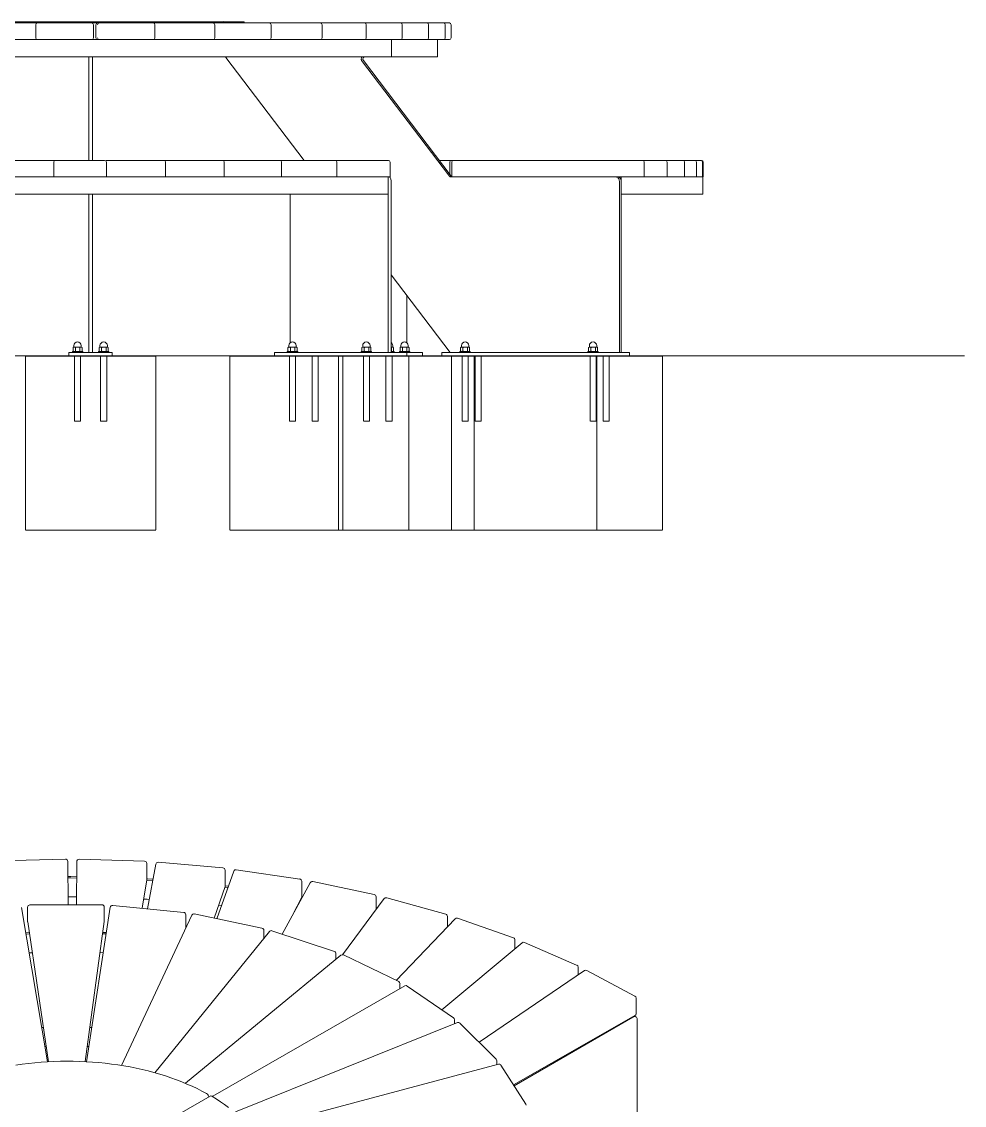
# Model space of a CAD drawing. Header units: millimetres. Extents: x -505 to 8929, y 370 to 7171.
# Drawn here: x 6760 to 8929, y 4679 to 7171 of the extents above; entities that cross this region are included whole.
import ezdxf

# ---------------------------------------------------------------- set-up
doc = ezdxf.new("R2010")
doc.units = ezdxf.units.MM
doc.linetypes.add('HIDDEN', pattern=[1.905, 1.27, -0.635])
doc.layers.add('ZANO_R', color=7, linetype='Continuous', lineweight=0)
doc.layers.add('ZANO_R_przerywana', color=7, linetype='HIDDEN', lineweight=0)

msp = doc.modelspace()

# ---------------------------------------------------------------- linework, layer by layer
at = {"layer": 'ZANO_R', "color": 7}
for p, q in [((6631.2, 7171.3), (7222.7, 7171.3)), ((6658.8, 7168.3), (6778.9, 7168.3)), ((6778.9, 7168.3), (6796.9, 7168.3)), ((6792.9, 7164.3), (6792.9, 7134.3)), ((6796.9, 7168.3), (6920.7, 7168.3)), ((6920.7, 7168.3), (6921.4, 7168.3)), ((6921.4, 7168.3), (6935, 7168.3)), ((6925.4, 7134.3), (6925.4, 7164.3)), ((6931, 7164.3), (6931, 7134.3)), ((6935, 7168.3), (6939, 7168.3)), ((6939, 7168.3), (7062.7, 7168.3)), ((7062.7, 7168.3), (7080.8, 7168.3)), ((7066.7, 7134.3), (7066.7, 7164.3)), ((7080.8, 7168.3), (7200.6, 7168.3)), ((7200.6, 7168.3), (7217.9, 7168.3)), ((7204.6, 7134.3), (7204.6, 7164.3)), ((7217.9, 7168.3), (7330.2, 7168.3)), ((7222.7, 7171.3), (7228.4, 7171.3)), ((7228.4, 7171.3), (7272, 7171.3)), ((7272, 7168.3), (7272, 7171.3)), ((7330.2, 7168.3), (7346.1, 7168.3)), ((7334.2, 7134.3), (7334.2, 7164.3)), ((7346.1, 7168.3), (7447.6, 7168.3)), ((7447.6, 7168.3), (7461.6, 7168.3)), ((7451.6, 7134.3), (7451.6, 7164.3)), ((7461.6, 7168.3), (7549.1, 7168.3)), ((7549.1, 7168.3), (7560.8, 7168.3)), ((7553.1, 7134.3), (7553.1, 7164.3)), ((7560.8, 7168.3), (7631.7, 7168.3)), ((7631.7, 7168.3), (7640.2, 7168.3)), ((7635.7, 7134.3), (7635.7, 7164.3)), ((7640.2, 7168.3), (7692.5, 7168.3)), ((7692.5, 7168.3), (7698.7, 7168.3)), ((7696.5, 7134.3), (7696.5, 7164.3)), ((7698.7, 7168.3), (7730.6, 7168.3)), ((7730.6, 7168.3), (7733.8, 7168.3)), ((7733.8, 7168.3), (7744.3, 7168.3)), ((7734.6, 7134.3), (7734.6, 7164.3)), ((7748.3, 7134.3), (7748.3, 7164.3)), ((6778.9, 7130.3), (6658.8, 7130.3)), ((6783.7, 7130.3), (6778.9, 7130.3)), ((6796.9, 7130.3), (6783.7, 7130.3)), ((6920.7, 7130.3), (6796.9, 7130.3)), ((6920.7, 7130.3), (6920.7, 7130.3)), ((6938.8, 7130.3), (6920.7, 7130.3)), ((6939, 7130.3), (6938.8, 7130.3)), ((7062.7, 7130.3), (6939, 7130.3)), ((7075.8, 7130.3), (7062.7, 7130.3)), ((7080.8, 7130.3), (7075.8, 7130.3)), ((7200.6, 7130.3), (7080.8, 7130.3)), ((7208.3, 7130.3), (7200.6, 7130.3)), ((7217.9, 7130.3), (7208.3, 7130.3)), ((7330.2, 7130.3), (7217.9, 7130.3)), ((7332.2, 7130.3), (7330.2, 7130.3)), ((7346.1, 7130.3), (7332.2, 7130.3)), ((7447.6, 7130.3), (7346.1, 7130.3)), ((7461.6, 7130.3), (7447.6, 7130.3)), ((7549.1, 7130.3), (7461.6, 7130.3)), ((7560.8, 7130.3), (7549.1, 7130.3)), ((7631.7, 7130.3), (7560.8, 7130.3)), ((7610.8, 7090.3), (7610.8, 7130.3)), ((7610.9, 7090.3), (7610.9, 7130.3)), ((7640.2, 7130.3), (7631.7, 7130.3)), ((7692.5, 7130.3), (7640.2, 7130.3)), ((7698.7, 7130.3), (7692.5, 7130.3)), ((7730.6, 7130.3), (7698.7, 7130.3)), ((7717, 7090.3), (7717, 7130.3)), ((7733.8, 7130.3), (7730.6, 7130.3)), ((7744.3, 7130.3), (7733.8, 7130.3)), ((7610.9, 7090.3), (6243, 7090.3)), ((6914.9, 7088.9), (6914.9, 7090.3)), ((6914.9, 6852.3), (6914.9, 7088.9)), ((6922.9, 7090.3), (6922.9, 7088.9)), ((6922.9, 6852.3), (6922.9, 7088.9)), ((7409.9, 6852.3), (7230.1, 7088.9)), ((7542.4, 7082), (7744.6, 6816)), ((7546.4, 7082), (7748.6, 6816)), ((7717, 7090.3), (7610.8, 7090.3)), ((6702.3, 6852.3), (6814.5, 6852.3)), ((6814.5, 6852.3), (6838.2, 6852.3)), ((6834.2, 6848.3), (6834.2, 6814.3)), ((6838.2, 6852.3), (6951.1, 6852.3)), ((6955.1, 6814.3), (6955.1, 6848.3)), ((6956, 6852.3), (6975, 6852.3)), ((6975, 6852.3), (7087.5, 6852.3)), ((7087.5, 6852.3), (7111.3, 6852.3)), ((7091.5, 6814.3), (7091.5, 6848.3)), ((7111.3, 6852.3), (7222.3, 6852.3)), ((7222.3, 6852.3), (7245.8, 6852.3)), ((7226.3, 6814.3), (7226.3, 6848.3)), ((7245.8, 6852.3), (7354.1, 6852.3)), ((7354.1, 6852.3), (7377.1, 6852.3)), ((7358.1, 6814.3), (7358.1, 6848.3)), ((7377.1, 6852.3), (7481.7, 6852.3)), ((7481.7, 6852.3), (7503.9, 6852.3)), ((7485.7, 6814.3), (7485.7, 6848.3)), ((7503.9, 6852.3), (7603.8, 6852.3)), ((7607.8, 6814.3), (7607.8, 6848.3)), ((7721, 6852.3), (7740.1, 6852.3)), ((7740.1, 6852.3), (7749.2, 6852.3)), ((7745.2, 6848.3), (7745.2, 6820.5)), ((7749.2, 6852.3), (7753.8, 6852.3)), ((7749.8, 6848.3), (7749.8, 6814.4)), ((7753.8, 6852.3), (8135.6, 6852.3)), ((8135.6, 6852.3), (8188.4, 6852.3)), ((8188.4, 6852.3), (8198.7, 6852.3)), ((8192.4, 6814.3), (8192.4, 6848.3)), ((8198.7, 6852.3), (8241.2, 6852.3)), ((8241.2, 6852.3), (8249.5, 6852.3)), ((8245.2, 6814.3), (8245.2, 6848.3)), ((8249.5, 6852.3), (8281.4, 6852.3)), ((8281.4, 6852.3), (8287.6, 6852.3)), ((8285.4, 6814.3), (8285.4, 6848.3)), ((8287.6, 6852.3), (8308.6, 6852.3)), ((8308.6, 6852.3), (8312.5, 6852.3)), ((8312.5, 6852.3), (8322.4, 6852.3)), ((8312.6, 6814.3), (8312.6, 6848.3)), ((8322.4, 6852.3), (8324.1, 6852.3)), ((8326.4, 6814.3), (8326.4, 6848.3)), ((8328.1, 6848.3), (8328.1, 6814.3)), ((6701.8, 6814.3), (6814, 6814.3)), ((6816.7, 6814.3), (6814, 6814.3)), ((6834.9, 6814.3), (6816.7, 6814.3)), ((6838.1, 6814.3), (6834.9, 6814.3)), ((6838.1, 6814.3), (6951, 6814.3)), ((6953.7, 6814.3), (6951, 6814.3)), ((6971.9, 6814.3), (6953.7, 6814.3)), ((6975.3, 6814.3), (6971.9, 6814.3)), ((6975.3, 6814.3), (7087.8, 6814.3)), ((7090.3, 6814.3), (7087.8, 6814.3)), ((7108.5, 6814.3), (7090.3, 6814.3)), ((7112, 6814.3), (7108.5, 6814.3)), ((7112, 6814.3), (7223, 6814.3)), ((7225.4, 6814.3), (7223, 6814.3)), ((7243.3, 6814.3), (7225.4, 6814.3)), ((7246.9, 6814.3), (7243.3, 6814.3)), ((7246.9, 6814.3), (7355.2, 6814.3)), ((7357.5, 6814.3), (7355.2, 6814.3)), ((7375, 6814.3), (7357.5, 6814.3)), ((7378.6, 6814.3), (7375, 6814.3)), ((7378.6, 6814.3), (7483.2, 6814.3)), ((7485.3, 6814.3), (7483.2, 6814.3)), ((7502.2, 6814.3), (7485.3, 6814.3)), ((7505.7, 6814.3), (7502.2, 6814.3)), ((7505.7, 6814.3), (7605.7, 6814.3)), ((7603.3, 6814.3), (7603.3, 6774.3)), ((7603.3, 6804.3), (7603.3, 6804.8)), ((7603.3, 6410.3), (7603.3, 6804.3)), ((7607.8, 6814.3), (7605.7, 6814.3)), ((7610.2, 6410.3), (7610.2, 6804.3)), ((7747.8, 6814.3), (8126.6, 6814.3)), ((8126.6, 6814.3), (8127.2, 6814.3)), ((8127.2, 6814.3), (8133.6, 6814.3)), ((8139.2, 6814.3), (8133.6, 6814.3)), ((8135.3, 6804.3), (8135.3, 6410.3)), ((8135.8, 6814.3), (8135.8, 6812.3)), ((8139.2, 6814.3), (8191.9, 6814.3)), ((8139.3, 6814.3), (8139.3, 6774.3)), ((8139.3, 6804.3), (8139.3, 6410.3)), ((8192.4, 6814.3), (8191.9, 6814.3)), ((8199.7, 6814.3), (8192.4, 6814.3)), ((8202.4, 6814.3), (8199.7, 6814.3)), ((8202.4, 6814.3), (8244.9, 6814.3)), ((8245.2, 6814.3), (8244.9, 6814.3)), ((8250.9, 6814.3), (8245.2, 6814.3)), ((8253.3, 6814.3), (8250.9, 6814.3)), ((8253.3, 6814.3), (8285.3, 6814.3)), ((8285.4, 6814.3), (8285.3, 6814.3)), ((8289.3, 6814.3), (8285.4, 6814.3)), ((8291.5, 6814.3), (8289.3, 6814.3)), ((8291.5, 6814.3), (8312.5, 6814.3)), ((8312.6, 6814.3), (8312.5, 6814.3)), ((8314.6, 6814.3), (8312.6, 6814.3)), ((8316.5, 6814.3), (8314.6, 6814.3)), ((8316.5, 6814.3), (8326.4, 6814.3)), ((8328.1, 6814.3), (8326.4, 6814.3)), ((8326.4, 6814.3), (8326.4, 6814.3)), ((8326.5, 6814.3), (8326.4, 6814.3)), ((8327.4, 6774.3), (8327.4, 6814.3)), ((7603.3, 6774.3), (5726.2, 6774.3)), ((6914.9, 6410.3), (6914.9, 6774.3)), ((6922.9, 6410.3), (6922.9, 6774.3)), ((7378.3, 6774.3), (7378.3, 6433.2)), ((8139.3, 6774.3), (8327.4, 6774.3)), ((7745.9, 6410.3), (7610.2, 6588.8)), ((7646.2, 6433.2), (7646.2, 6541.5)), ((6868.9, 6402.3), (6868.9, 6410.3)), ((6868.9, 6410.3), (6878.9, 6410.3)), ((6876.9, 6412.8), (6876.9, 6410.3)), ((6900.9, 6412.8), (6876.9, 6412.8)), ((6878.7, 6422.1), (6878.5, 6422)), ((6878.5, 6422), (6878.5, 6413.6)), ((6878.5, 6413.6), (6878.7, 6413.6)), ((6879.9, 6422.8), (6878.7, 6422.1)), ((6878.7, 6413.6), (6879.9, 6412.8)), ((6958.9, 6410.3), (6878.9, 6410.3)), ((6879.9, 6422.8), (6881.3, 6422.8)), ((6880.4, 6426.3), (6880.4, 6423.1)), ((6881.3, 6422.8), (6889.2, 6422.8)), ((6884, 6422), (6884, 6413.6)), ((6889.2, 6422.8), (6896.8, 6422.8)), ((6894.4, 6422), (6894.4, 6413.6)), ((6896.8, 6422.8), (6897.9, 6422.8)), ((6897.4, 6423.1), (6897.4, 6426.3)), ((6899.2, 6422.1), (6897.9, 6422.8)), ((6897.9, 6412.8), (6899.2, 6413.6)), ((6899.3, 6422), (6899.3, 6413.6)), ((6900.9, 6410.3), (6900.9, 6412.8)), ((6914.9, 6410.3), (6922.9, 6410.3)), ((6936.9, 6412.8), (6936.9, 6410.3)), ((6960.9, 6412.8), (6936.9, 6412.8)), ((6938.7, 6422.1), (6938.5, 6422)), ((6938.5, 6422), (6938.5, 6413.6)), ((6938.5, 6413.6), (6938.7, 6413.6)), ((6939.9, 6422.8), (6938.7, 6422.1)), ((6938.7, 6413.6), (6939.9, 6412.8)), ((6939.9, 6422.8), (6941.3, 6422.8)), ((6940.4, 6426.3), (6940.4, 6423.1)), ((6941.3, 6422.8), (6949.2, 6422.8)), ((6944, 6422), (6944, 6413.6)), ((6949.2, 6422.8), (6956.8, 6422.8)), ((6954.4, 6422), (6954.4, 6413.6)), ((6956.8, 6422.8), (6957.9, 6422.8)), ((6957.4, 6423.1), (6957.4, 6426.3)), ((6959.2, 6422.1), (6957.9, 6422.8)), ((6957.9, 6412.8), (6959.2, 6413.6)), ((6958.9, 6410.3), (6968.9, 6410.3)), ((6959.3, 6422), (6959.3, 6413.6)), ((6960.9, 6410.3), (6960.9, 6412.8)), ((6968.9, 6410.3), (6968.9, 6402.3)), ((7342.1, 6410.3), (7342.1, 6402.3)), ((7342.1, 6410.3), (7343.5, 6410.3)), ((7343.5, 6410.3), (7558.5, 6410.3)), ((7371.3, 6412.8), (7371.3, 6410.3)), ((7395.3, 6412.8), (7371.3, 6412.8)), ((7373.1, 6422.1), (7372.9, 6422)), ((7372.9, 6422), (7372.9, 6413.6)), ((7372.9, 6413.6), (7373.1, 6413.6)), ((7374.3, 6422.8), (7373.1, 6422.1)), ((7373.1, 6413.6), (7374.3, 6412.8)), ((7374.3, 6422.8), (7375.6, 6422.8)), ((7374.8, 6426.3), (7374.8, 6423.1)), ((7375.6, 6422.8), (7383.5, 6422.8)), ((7378.4, 6422), (7378.4, 6413.6)), ((7383.5, 6422.8), (7391.2, 6422.8)), ((7388.7, 6422), (7388.7, 6413.6)), ((7391.2, 6422.8), (7392.3, 6422.8)), ((7391.8, 6423.1), (7391.8, 6426.3)), ((7393.5, 6422.1), (7392.3, 6422.8)), ((7392.3, 6412.8), (7393.5, 6413.6)), ((7393.7, 6422), (7393.7, 6413.6)), ((7395.3, 6410.3), (7395.3, 6412.8)), ((7541.3, 6412.8), (7541.3, 6410.3)), ((7565.3, 6412.8), (7541.3, 6412.8)), ((7543.1, 6422.1), (7542.9, 6422)), ((7542.9, 6422), (7542.9, 6413.6)), ((7542.9, 6413.6), (7543.1, 6413.6)), ((7544.3, 6422.8), (7543.1, 6422.1)), ((7543.1, 6413.6), (7544.3, 6412.8)), ((7544.3, 6422.8), (7545.6, 6422.8)), ((7544.8, 6426.3), (7544.8, 6423.1)), ((7545.6, 6422.8), (7553.5, 6422.8)), ((7548.4, 6422), (7548.4, 6413.6)), ((7553.5, 6422.8), (7561.2, 6422.8)), ((7558.5, 6410.3), (7572.1, 6410.3)), ((7558.7, 6422), (7558.7, 6413.6)), ((7561.2, 6422.8), (7562.3, 6422.8)), ((7561.8, 6423.1), (7561.8, 6426.3)), ((7563.5, 6422.1), (7562.3, 6422.8)), ((7562.3, 6412.8), (7563.5, 6413.6)), ((7563.7, 6422), (7563.7, 6413.6)), ((7565.3, 6410.3), (7565.3, 6412.8)), ((7572.1, 6410.3), (7641.4, 6410.3)), ((7603.3, 6410.3), (7610.2, 6410.3)), ((7610.2, 6422.8), (7613.2, 6422.8)), ((7610.7, 6422), (7610.2, 6422.1)), ((7610.2, 6413.6), (7610.7, 6413.6)), ((7617.3, 6412.8), (7610.2, 6412.8)), ((7610.7, 6422), (7610.7, 6413.6)), ((7613.2, 6422.8), (7614.3, 6422.8)), ((7613.8, 6423.1), (7613.8, 6426.3)), ((7615.5, 6422.1), (7614.3, 6422.8)), ((7614.3, 6412.8), (7615.5, 6413.6)), ((7615.7, 6422), (7615.7, 6413.6)), ((7617.3, 6410.3), (7617.3, 6412.8)), ((7629.1, 6412.8), (7629.1, 6410.3)), ((7653.1, 6412.8), (7629.1, 6412.8)), ((7630.9, 6422.1), (7630.7, 6422)), ((7630.7, 6422), (7630.7, 6413.6)), ((7630.7, 6413.6), (7630.9, 6413.6)), ((7632.1, 6422.8), (7630.9, 6422.1)), ((7630.9, 6413.6), (7632.1, 6412.8)), ((7632.1, 6422.8), (7633.4, 6422.8)), ((7632.6, 6426.3), (7632.6, 6423.1)), ((7633.4, 6422.8), (7641.3, 6422.8)), ((7636.1, 6422), (7636.1, 6413.6)), ((7641.3, 6422.8), (7649, 6422.8)), ((7641.4, 6410.3), (7646.4, 6410.3)), ((7646.4, 6402.3), (7646.4, 6410.3)), ((7646.4, 6410.3), (7681, 6410.3)), ((7646.5, 6422), (7646.5, 6413.6)), ((7649, 6422.8), (7650.1, 6422.8)), ((7649.6, 6423.1), (7649.6, 6426.3)), ((7651.3, 6422.1), (7650.1, 6422.8)), ((7650.1, 6412.8), (7651.3, 6413.6)), ((7651.5, 6422), (7651.5, 6413.6)), ((7653.1, 6410.3), (7653.1, 6412.8)), ((7681, 6410.3), (7682.3, 6410.3)), ((7682.3, 6402.3), (7682.3, 6410.3)), ((7726.5, 6410.3), (7726.5, 6402.3)), ((7726.5, 6410.3), (7731.5, 6410.3)), ((8103.6, 6410.3), (7731.5, 6410.3)), ((7768.4, 6412.8), (7768.4, 6410.3)), ((7792.4, 6412.8), (7768.4, 6412.8)), ((7770.2, 6422.1), (7770.1, 6422)), ((7770.1, 6422), (7770.1, 6413.6)), ((7770.1, 6413.6), (7770.2, 6413.6)), ((7771.4, 6422.8), (7770.2, 6422.1)), ((7770.2, 6413.6), (7771.4, 6412.8)), ((7771.4, 6422.8), (7772.8, 6422.8)), ((7771.9, 6426.3), (7771.9, 6423.1)), ((7772.8, 6422.8), (7780.7, 6422.8)), ((7775.5, 6422), (7775.5, 6413.6)), ((7780.7, 6422.8), (7788.4, 6422.8)), ((7785.9, 6422), (7785.9, 6413.6)), ((7788.4, 6422.8), (7789.4, 6422.8)), ((7788.9, 6423.1), (7788.9, 6426.3)), ((7790.7, 6422.1), (7789.4, 6422.8)), ((7789.4, 6412.8), (7790.7, 6413.6)), ((7790.8, 6422), (7790.8, 6413.6)), ((7792.4, 6410.3), (7792.4, 6412.8)), ((8062.7, 6412.8), (8062.7, 6410.3)), ((8086.7, 6412.8), (8062.7, 6412.8)), ((8064.4, 6422.1), (8064.3, 6422)), ((8064.3, 6422), (8064.3, 6413.6)), ((8064.3, 6413.6), (8064.4, 6413.6)), ((8065.7, 6422.8), (8064.4, 6422.1)), ((8064.4, 6413.6), (8065.7, 6412.8)), ((8065.7, 6422.8), (8067, 6422.8)), ((8066.2, 6426.3), (8066.2, 6423.1)), ((8067, 6422.8), (8074.9, 6422.8)), ((8069.7, 6422), (8069.7, 6413.6)), ((8074.9, 6422.8), (8082.6, 6422.8)), ((8080.1, 6422), (8080.1, 6413.6)), ((8082.6, 6422.8), (8083.7, 6422.8)), ((8083.2, 6423.1), (8083.2, 6426.3)), ((8084.9, 6422.1), (8083.7, 6422.8)), ((8083.7, 6412.8), (8084.9, 6413.6)), ((8085, 6422), (8085, 6413.6)), ((8086.7, 6410.3), (8086.7, 6412.8)), ((8103.6, 6410.3), (8117.2, 6410.3)), ((8157.3, 6410.3), (8117.2, 6410.3)), ((8139.3, 6410.3), (8135.3, 6410.3)), ((8157.3, 6410.3), (8158.7, 6410.3)), ((8158.7, 6402.3), (8158.7, 6410.3)), ((6768.9, 6402.3), (7068.9, 6402.3)), ((7068.9, 6402.3), (6768.9, 6402.3)), ((6895.9, 6402.3), (6881.9, 6402.3)), ((6895.9, 6402.3), (6881.9, 6402.3)), ((6955.9, 6402.3), (6941.9, 6402.3)), ((6955.9, 6402.3), (6941.9, 6402.3)), ((7239.4, 6402.3), (7489.4, 6402.3)), ((7499.2, 6402.3), (7239.4, 6402.3)), ((7390.3, 6402.3), (7376.3, 6402.3)), ((7442.2, 6402.3), (7428.3, 6402.3)), ((7489.4, 6402.3), (7749.2, 6402.3)), ((7749.2, 6402.3), (7499.2, 6402.3)), ((7560.3, 6402.3), (7546.3, 6402.3)), ((7612.2, 6402.3), (7598.3, 6402.3)), ((7651.1, 6402.3), (7749.2, 6402.3)), ((7801.4, 6402.3), (7651.1, 6402.3)), ((7749.2, 6402.3), (8083.7, 6402.3)), ((7787.4, 6402.3), (7773.5, 6402.3)), ((8234.1, 6402.3), (7801.4, 6402.3)), ((7817.5, 6402.3), (7803.5, 6402.3)), ((8081.6, 6402.3), (8067.7, 6402.3)), ((8083.7, 6402.3), (8234.1, 6402.3)), ((8111.7, 6402.3), (8097.7, 6402.3)), ((6860.8, 5245.6), (6710.4, 5241.3)), ((6866.3, 5240.3), (6867.4, 5140.3)), ((6886.1, 5140.3), (6887.1, 5239.7)), ((7043, 5240.7), (6892.6, 5245)), ((7048.2, 5198.3), (7048.2, 5235.3)), ((7068.7, 5233.9), (7049.9, 5131.3)), ((7223.3, 5225.3), (7074.4, 5238.3)), ((7248.3, 5217.7), (7209, 5108.5)), ((7228.2, 5183), (7228.2, 5220)), ((7400.1, 5199.7), (7254.1, 5221.1)), ((7037.5, 5132.5), (7048.2, 5198)), ((7048.2, 5198.3), (7048.2, 5198)), ((7228.2, 5184.3), (7236, 5183.4)), ((7424.1, 5191.2), (7359.7, 5072.9)), ((7404.6, 5157.4), (7404.6, 5194.5)), ((7571.4, 5164.2), (7429.9, 5193.8)), ((7203.5, 5109.7), (7228.1, 5182.4)), ((7227.7, 5181.2), (7234.9, 5180.4)), ((7228.2, 5183), (7228.1, 5182.4)), ((7575.6, 5129.5), (7575.6, 5158.9)), ((6819.5, 4779.4), (6760.3, 5134.3)), ((6774.1, 5134.8), (6774.1, 5102.1)), ((6945, 5140.4), (6779.4, 5140.1)), ((6964.1, 5134.7), (6909.3, 4779.6)), ((6950.4, 5102.4), (6950.4, 5135.1)), ((7133.1, 5123), (6969.9, 5139.2)), ((7213.5, 5139.3), (7219.8, 5138.6)), ((7385.1, 5119.6), (7404.4, 5156.6)), ((7403.8, 5155.4), (7404.6, 5155.3)), ((7404.6, 5158.5), (7406.2, 5158.2)), ((7594.3, 5154.6), (7498.6, 5025.5)), ((7735.7, 5119), (7600, 5156.6)), ((7151.4, 5116.3), (6990.1, 4770.9)), ((7137.9, 5087.4), (7137.9, 5117.6)), ((7313.1, 5086.9), (7157.3, 5119.3)), ((7739.7, 5090.1), (7739.7, 5113.8)), ((7891.5, 5064.6), (7762.9, 5109.9)), ((6774.2, 5101.3), (6822.1, 4779.5)), ((6906.4, 4779.7), (6950.3, 5101.7)), ((7757.2, 5108.5), (7621.8, 4966.6)), ((6770.1, 5076.1), (6777.9, 5076.5)), ((6770.6, 5073), (6778.3, 5073.4)), ((6946.5, 5073.8), (6954.7, 5073.4)), ((6946.9, 5076.9), (6955.2, 5076.5)), ((7330.1, 5079.1), (7066.6, 4754.2)), ((7317.4, 5063.4), (7317.4, 5081.7)), ((7479.6, 5033.3), (7335.9, 5080.8)), ((7895, 5039.6), (7895, 5059.6)), ((7911.3, 5053.3), (7727.1, 4898.8)), ((8037, 5001.7), (7916.9, 5054.1)), ((6940.6, 5030.5), (6948, 5030.2)), ((7494.7, 5024.3), (7137, 4730.4)), ((7483.3, 5015), (7483.3, 5028.2)), ((7627.6, 4963.8), (7500.4, 5025)), ((8055, 4989.4), (7812.9, 4824.3)), ((8040.2, 4979.4), (8040.2, 4996.8)), ((8171.1, 4930.7), (8060.5, 4989.7)), ((7641.4, 4953.8), (7200.1, 4700.5)), ((7630.6, 4947.6), (7630.6, 4959)), ((7753.8, 4880.5), (7647.1, 4953.6)), ((8173.9, 4889), (8173.9, 4926)), ((7891.8, 4726.3), (8172.3, 4886.8)), ((8173.2, 4882.8), (8169.3, 4885.1)), ((7762.9, 4869.5), (7252.1, 4664.3)), ((7756.1, 4866.7), (7756.1, 4876.1)), ((7851.8, 4785.6), (7768.6, 4868.3)), ((7893.1, 4724.3), (8166.5, 4882.1)), ((8175.9, 4876.7), (8175.9, 4447.7)), ((6806.4, 4858), (6810.4, 4858.1)), ((6806.4, 4858), (6810.4, 4858.1)), ((6917.1, 4858.2), (6921.5, 4858.1)), ((6917.1, 4858.2), (6921.5, 4858.1)), ((6813.7, 4814.6), (6816.8, 4814.7)), ((6911.2, 4814.8), (6914.8, 4814.7)), ((7857, 4774.2), (7292.3, 4623.4)), ((7853.3, 4773.2), (7853.3, 4781.8)), ((7919.9, 4682.1), (7862.9, 4771.9)), ((7137, 4730.4), (7136.6, 4730)), ((7194.2, 4700.6), (7023.9, 4602.9))]:
    msp.add_line(p, q, dxfattribs=at)
at = {"layer": 'ZANO_R'}
msp.add_line((5069.2, 6402.5), (8928.8, 6402.5), dxfattribs=at)
at = {"layer": 'ZANO_R', "color": 7, "flags": 128}
for points in [[(7542.4, 7082), (7541.7, 7083.2), (7541.4, 7084.6), (7541.4, 7086), (7541.7, 7087.4), (7542.4, 7088.6), (7543.3, 7089.5), (7544.4, 7090.1), (7545.7, 7090.3)], [(7549.7, 7090.3), (7548.5, 7090.1), (7547.3, 7089.5), (7546.4, 7088.6), (7545.7, 7087.4), (7545.4, 7086), (7545.4, 7084.6), (7545.7, 7083.2), (7546.4, 7082)], [(7605.2, 6814.3), (7606.2, 6814.1), (7607.2, 6813.6), (7608, 6812.7), (7608.8, 6811.4), (7609.4, 6809.9), (7609.9, 6808.2), (7610.2, 6806.3), (7610.2, 6804.3)], [(8135.3, 6804.3), (8135.1, 6806.3), (8134.6, 6808.2), (8133.8, 6809.9), (8132.7, 6811.4), (8131.4, 6812.7), (8129.9, 6813.6), (8128.3, 6814.1), (8126.6, 6814.3)], [(8130.6, 6814.3), (8132.3, 6814.1), (8133.9, 6813.6), (8135.4, 6812.7), (8136.8, 6811.4), (8137.8, 6809.9), (8138.6, 6808.2), (8139.1, 6806.3), (8139.3, 6804.3)], [(6878.5, 6422), (6879.9, 6422.6), (6881.3, 6422.8)], [(6884, 6413.6), (6882.6, 6413.1), (6881.3, 6412.8)], [(6889.2, 6422.8), (6885.2, 6422.4), (6884, 6422)], [(6884, 6413.6), (6885.2, 6413.3), (6889.2, 6412.8)], [(6894.4, 6422), (6890.5, 6422.8), (6889.2, 6422.8)], [(6889.2, 6412.8), (6890.5, 6412.9), (6894.4, 6413.6)], [(6894.4, 6422), (6895.6, 6422.6), (6896.8, 6422.8)], [(6899.3, 6413.6), (6898.1, 6413.1), (6896.8, 6412.8)], [(6938.5, 6422), (6939.9, 6422.6), (6941.3, 6422.8)], [(6944, 6413.6), (6942.6, 6413.1), (6941.3, 6412.8)], [(6949.2, 6422.8), (6945.2, 6422.4), (6944, 6422)], [(6944, 6413.6), (6945.2, 6413.3), (6949.2, 6412.8)], [(6954.4, 6422), (6950.5, 6422.8), (6949.2, 6422.8)], [(6949.2, 6412.8), (6950.5, 6412.9), (6954.4, 6413.6)], [(6954.4, 6422), (6955.6, 6422.6), (6956.8, 6422.8)], [(6959.3, 6413.6), (6958.1, 6413.1), (6956.8, 6412.8)], [(7372.9, 6422), (7374.2, 6422.6), (7375.6, 6422.8)], [(7378.4, 6413.6), (7377, 6413.1), (7375.6, 6412.8)], [(7383.5, 6422.8), (7379.6, 6422.4), (7378.4, 6422)], [(7378.4, 6413.6), (7379.6, 6413.3), (7383.5, 6412.8)], [(7388.7, 6422), (7384.9, 6422.8), (7383.5, 6422.8)], [(7383.5, 6412.8), (7384.9, 6412.9), (7388.7, 6413.6)], [(7388.7, 6422), (7390, 6422.6), (7391.2, 6422.8)], [(7393.7, 6413.6), (7392.5, 6413.1), (7391.2, 6412.8)], [(7542.9, 6422), (7544.2, 6422.6), (7545.6, 6422.8)], [(7548.4, 6413.6), (7547, 6413.1), (7545.6, 6412.8)], [(7553.5, 6422.8), (7549.6, 6422.4), (7548.4, 6422)], [(7548.4, 6413.6), (7549.6, 6413.3), (7553.5, 6412.8)], [(7558.7, 6422), (7554.9, 6422.8), (7553.5, 6422.8)], [(7553.5, 6412.8), (7554.9, 6412.9), (7558.7, 6413.6)], [(7558.7, 6422), (7560, 6422.6), (7561.2, 6422.8)], [(7563.7, 6413.6), (7562.5, 6413.1), (7561.2, 6412.8)], [(7610.7, 6422), (7611.9, 6422.6), (7613.2, 6422.8)], [(7615.7, 6413.6), (7614.4, 6413.1), (7613.2, 6412.8)], [(7630.7, 6422), (7632, 6422.6), (7633.4, 6422.8)], [(7636.1, 6413.6), (7634.8, 6413.1), (7633.4, 6412.8)], [(7641.3, 6422.8), (7637.4, 6422.4), (7636.1, 6422)], [(7636.1, 6413.6), (7637.4, 6413.3), (7641.3, 6412.8)], [(7646.5, 6422), (7642.7, 6422.8), (7641.3, 6422.8)], [(7641.3, 6412.8), (7642.7, 6412.9), (7646.5, 6413.6)], [(7646.5, 6422), (7647.7, 6422.6), (7649, 6422.8)], [(7651.5, 6413.6), (7650.3, 6413.1), (7649, 6412.8)], [(7770.1, 6422), (7771.4, 6422.6), (7772.8, 6422.8)], [(7775.5, 6413.6), (7774.2, 6413.1), (7772.8, 6412.8)], [(7780.7, 6422.8), (7776.7, 6422.4), (7775.5, 6422)], [(7775.5, 6413.6), (7776.7, 6413.3), (7780.7, 6412.8)], [(7785.9, 6422), (7782, 6422.8), (7780.7, 6422.8)], [(7780.7, 6412.8), (7782, 6412.9), (7785.9, 6413.6)], [(7785.9, 6422), (7787.1, 6422.6), (7788.4, 6422.8)], [(7790.8, 6413.6), (7789.6, 6413.1), (7788.4, 6412.8)], [(8064.3, 6422), (8065.6, 6422.6), (8067, 6422.8)], [(8069.7, 6413.6), (8068.4, 6413.1), (8067, 6412.8)], [(8074.9, 6422.8), (8070.9, 6422.4), (8069.7, 6422)], [(8069.7, 6413.6), (8070.9, 6413.3), (8074.9, 6412.8)], [(8080.1, 6422), (8076.2, 6422.8), (8074.9, 6422.8)], [(8074.9, 6412.8), (8076.2, 6412.9), (8080.1, 6413.6)], [(8080.1, 6422), (8081.3, 6422.6), (8082.6, 6422.8)], [(8085, 6413.6), (8083.8, 6413.1), (8082.6, 6412.8)], [(6866.7, 5205.2), (6873.6, 5205.2), (6886.8, 5205.1)], [(6866.7, 5202.1), (6873.6, 5202.1), (6886.7, 5202)], [(7048, 5196.9), (7049.2, 5196.8), (7061.8, 5196)], [(7048.2, 5199.9), (7049.7, 5199.9), (7062.3, 5199.1)], [(6867.2, 5158.6), (6873.6, 5158.5), (6886.3, 5158.5)], [(7041, 5153.7), (7049.2, 5153.2), (7053.9, 5153)], [(7404.6, 5157.4), (7404.6, 5157.2), (7404.4, 5156.6)], [(6777.8, 5029.9), (6780.2, 5030), (6784.8, 5030.2)], [(8175.9, 4876.7), (8175.8, 4878.7), (8175.2, 4880.4), (8174.4, 4881.8), (8173.2, 4882.8), (8171.8, 4883.3), (8170.1, 4883.4), (8168.4, 4883), (8166.5, 4882.1)], [(7185.7, 4706.2), (7174.9, 4712), (7163.8, 4717.7), (7152.3, 4723.1), (7140.6, 4728.3), (7128.6, 4733.3), (7116.3, 4738.1), (7103.7, 4742.6), (7090.9, 4746.9), (7077.9, 4750.9), (7064.6, 4754.8), (7051.2, 4758.3), (7037.5, 4761.6), (7023.7, 4764.7), (7009.7, 4767.5), (6995.6, 4770), (6981.3, 4772.3), (6966.9, 4774.3), (6952.4, 4776), (6937.8, 4777.5), (6923.2, 4778.7), (6908.5, 4779.6), (6893.7, 4780.3), (6878.9, 4780.7), (6864.1, 4780.8), (6849.3, 4780.6), (6834.5, 4780.1), (6819.8, 4779.4), (6805.1, 4778.4), (6790.4, 4777.1), (6775.9, 4775.6), (6761.4, 4773.8), (6747, 4771.7)], [(7194.2, 4700.6), (7195.8, 4700.9), (7197.7, 4700.2)], [(7236, 4674.1), (7227, 4680.9), (7217.6, 4687.5), (7207.8, 4694), (7197.7, 4700.2)]]:
    msp.add_lwpolyline(points, dxfattribs=at)
at = {"layer": 'ZANO_R', "color": 7}
for centre, radius, start, end in [((6796.9, 7164.3), 4, 90, 180), ((6921.4, 7164.3), 4, 0.0004, 89.9996), ((6935, 7164.3), 4, 90.0011, 180.001), ((6939, 7164.3), 4, 90.0016, 180.001), ((7062.7, 7164.3), 4, 0, 90), ((7200.6, 7164.3), 4, 0, 90), ((7221.9, 7168.2), 3.29, 3.0067, 74.6547), ((7229.3, 7168.2), 3.25, 105.8798, 177.7651), ((7330.2, 7164.3), 4, 0, 90), ((7447.6, 7164.3), 4, 0, 90), ((7549.1, 7164.3), 4, 0, 90), ((7631.7, 7164.3), 4, 0, 90), ((7692.5, 7164.3), 4, 0, 90), ((7730.6, 7164.3), 4, 0, 90), ((7744.3, 7164.3), 4, 0, 90), ((6796.9, 7134.3), 4, 180, 270), ((6921.4, 7134.3), 4, 270.0004, 359.9996), ((6935, 7134.3), 4, 179.999, 269.9989), ((6939, 7134.3), 4, 179.999, 269.9984), ((7062.7, 7134.3), 4, 270, 0), ((7200.6, 7134.3), 4, 270, 0), ((7330.2, 7134.3), 4, 270, 0), ((7447.6, 7134.3), 4, 270, 0), ((7549.1, 7134.3), 4, 270, 0), ((7631.7, 7134.3), 4, 270, 0), ((7692.5, 7134.3), 4, 270, 0), ((7730.6, 7134.3), 4, 270, 0), ((7744.3, 7134.3), 4, 270, 0), ((7234.3, 7092), 5.19, 199.2399, 217.0322), ((6838.2, 6848.3), 4, 90, 180), ((6951.1, 6848.3), 4, 359.9866, 89.9866), ((6956, 6848.3), 4, 90, 128.182), ((7087.5, 6848.3), 4, 0, 90), ((7222.3, 6848.3), 4, 0, 90), ((7354.1, 6848.3), 4, 0, 90), ((7481.7, 6848.3), 4, 0, 90), ((7603.8, 6848.3), 4, 0, 90), ((7749.2, 6848.3), 4, 90, 180), ((7753.8, 6848.3), 4, 90, 180), ((8188.4, 6848.3), 4, 0, 90), ((8241.2, 6848.3), 4, 0, 90), ((8281.4, 6848.3), 4, 0, 90), ((8308.6, 6848.3), 4, 0, 90), ((8322.4, 6848.3), 4, 0, 90), ((8324.1, 6848.3), 4, 359.9993, 89.9965), ((7747.9, 6818.4), 4.11, 215.8633, 268.9109), ((7752.2, 6818.7), 4.48, 216.935, 237.6299), ((6888.9, 6426.3), 8.5, 0, 180), ((6948.9, 6426.3), 8.5, 0, 180), ((7383.3, 6426.3), 8.5, 0, 180), ((7553.3, 6426.3), 8.5, 0, 180), ((7605.3, 6426.3), 8.5, 0, 54.1069), ((7641.1, 6426.3), 8.5, 0, 180), ((7780.4, 6426.3), 8.5, 0, 180), ((8074.7, 6426.3), 8.5, 0, 180), ((6881.4, 6418.2), 5.37, 238.2089, 268.8587), ((6880.2, 6423.1), 0.25, 270, 0), ((6881.2, 6417.5), 5.37, 58.2091, 88.8585), ((6896.9, 6417.4), 4.55, 235.3727, 268.6344), ((6896.7, 6418.3), 4.55, 55.3729, 88.6342), ((6897.7, 6423.1), 0.25, 180, 270), ((6941.4, 6418.2), 5.37, 238.2089, 268.8587), ((6940.2, 6423.1), 0.25, 270, 0), ((6941.2, 6417.5), 5.37, 58.2091, 88.8585), ((6956.9, 6417.4), 4.55, 235.3723, 268.6349), ((6956.7, 6418.3), 4.55, 55.3729, 88.6342), ((6957.7, 6423.1), 0.25, 180, 270), ((7375.7, 6418.2), 5.37, 238.2087, 268.8593), ((7374.6, 6423.1), 0.25, 270, 0), ((7375.5, 6417.5), 5.37, 58.2087, 88.8585), ((7391.3, 6417.4), 4.55, 235.3734, 268.6338), ((7391.1, 6418.3), 4.55, 55.3721, 88.6351), ((7392.1, 6423.1), 0.25, 180, 270), ((7545.7, 6418.2), 5.37, 238.2102, 268.8585), ((7544.6, 6423.1), 0.25, 270, 0), ((7545.5, 6417.5), 5.37, 58.2087, 88.8585), ((7561.3, 6417.4), 4.54, 235.3707, 268.6364), ((7561.1, 6418.3), 4.55, 55.3734, 88.6338), ((7562.1, 6423.1), 0.25, 180, 270), ((7613.3, 6417.4), 4.55, 235.3734, 268.6338), ((7613.1, 6418.3), 4.54, 55.3707, 88.6364), ((7614, 6423.1), 0.25, 180, 270), ((7633.5, 6418.2), 5.37, 238.2087, 268.8585), ((7632.3, 6423.1), 0.25, 270, 0), ((7633.3, 6417.5), 5.37, 58.2102, 88.8585), ((7649.1, 6417.4), 4.55, 235.3734, 268.6338), ((7648.9, 6418.3), 4.55, 55.3716, 88.6356), ((7649.8, 6423.1), 0.25, 180, 270), ((7772.9, 6418.2), 5.37, 238.2087, 268.8585), ((7771.7, 6423.1), 0.25, 270, 0), ((7772.7, 6417.5), 5.37, 58.2087, 88.8585), ((7788.5, 6417.4), 4.55, 235.3734, 268.6338), ((7788.2, 6418.3), 4.55, 55.3734, 88.6338), ((7789.2, 6423.1), 0.25, 180, 270), ((8067.1, 6418.2), 5.37, 238.2086, 268.86), ((8065.9, 6423.1), 0.25, 270, 0), ((8066.9, 6417.5), 5.37, 58.2087, 88.8585), ((8082.7, 6417.4), 4.54, 235.3707, 268.6364), ((8082.5, 6418.3), 4.54, 55.3708, 88.6347), ((8083.4, 6423.1), 0.25, 180, 270), ((6861, 5240.3), 5.33, 0.6063, 91.6462), ((6892.5, 5239.7), 5.33, 88.3538, 179.3937), ((7042.9, 5235.3), 5.33, 0, 88.3538), ((7074, 5232.9), 5.33, 85.0397, 169.5967), ((7222.9, 5220), 5.33, 0, 85.0397), ((7253.3, 5215.9), 5.33, 81.6592, 160.1856), ((7399.3, 5194.5), 5.33, 0, 81.6592), ((7428.8, 5188.6), 5.33, 78.1652, 151.4312), ((7570.3, 5158.9), 5.33, 0, 78.1652), ((6779.4, 5134.8), 5.33, 90.1182, 180), ((6945, 5135.1), 5.33, 0, 90.1182), ((6969.4, 5133.9), 5.33, 84.3084, 171.228), ((7598.6, 5151.5), 5.33, 74.5061, 143.4745), ((7132.6, 5117.6), 5.33, 0, 84.3084), ((7156.2, 5114), 5.33, 78.262, 154.9634), ((7734.3, 5113.8), 5.33, 0, 74.5061), ((7761.1, 5104.8), 5.33, 70.6239, 136.3403), ((6779.4, 5102.1), 5.33, 180, 188.4633), ((6945, 5102.4), 5.33, 352.2367, 0), ((7312, 5081.7), 5.33, 0, 78.262), ((7334.3, 5075.7), 5.33, 71.7086, 140.9549), ((7889.7, 5059.6), 5.33, 0, 70.6239), ((7914.7, 5049.2), 5.33, 66.452, 129.9761), ((7478, 5028.2), 5.33, 0, 71.7086), ((7498.1, 5020.2), 5.33, 64.3173, 129.4095), ((8034.9, 4996.8), 5.33, 0, 66.452), ((8058, 4985), 5.33, 61.9139, 124.2909), ((7625.3, 4959), 5.33, 0, 64.3173), ((7644.1, 4949.2), 5.33, 115.9451, 119.8499), ((7644.1, 4949.2), 5.33, 55.5908, 115.9451), ((8168.6, 4926), 5.33, 0, 61.9139), ((8171.3, 4889.3), 2.68, 293.9862, 354.3588), ((7750.8, 4876.1), 5.33, 0, 55.5908), ((7764.9, 4864.5), 5.33, 108.5196, 111.8837), ((7764.9, 4864.5), 5.33, 45.147, 108.5196), ((7848, 4781.8), 5.33, 0, 45.147), ((7858.4, 4769), 5.33, 101.9443, 104.9549), ((7858.4, 4769), 5.33, 32.4057, 101.9443), ((7180.3, 4697.2), 10.5, 7.275, 58.7249), ((7202.8, 4695.9), 5.33, 119.8499, 137.2312), ((7915.4, 4679.3), 5.33, 0, 32.4057)]:
    msp.add_arc(centre, radius, start, end, dxfattribs=at)
at = {"layer": 'ZANO_R_przerywana', "color": 7}
for p, q in [((6768.9, 6402.3), (6768.9, 6002.3)), ((6768.9, 6402.3), (6768.9, 6002.3)), ((6881.9, 6402.3), (6881.9, 6252.3)), ((6895.9, 6252.3), (6895.9, 6402.3)), ((6941.9, 6402.3), (6941.9, 6252.3)), ((6955.9, 6252.3), (6955.9, 6402.3)), ((7068.9, 6402.3), (7068.9, 6002.3)), ((7068.9, 6402.3), (7068.9, 6002.3)), ((7239.4, 6402.3), (7239.4, 6002.3)), ((7376.3, 6402.3), (7376.3, 6252.3)), ((7390.3, 6252.3), (7390.3, 6402.3)), ((7428.3, 6402.3), (7428.3, 6252.3)), ((7442.3, 6252.3), (7442.3, 6402.3)), ((7489.4, 6402.3), (7489.4, 6002.3)), ((7499.2, 6402.3), (7499.2, 6002.3)), ((7546.3, 6402.3), (7546.3, 6252.3)), ((7560.3, 6252.3), (7560.3, 6402.3)), ((7598.3, 6402.3), (7598.3, 6252.3)), ((7612.3, 6252.3), (7612.3, 6402.3)), ((7651.1, 6402.3), (7651.1, 6002.3)), ((7749.2, 6402.3), (7749.2, 6002.3)), ((7773.4, 6402.3), (7773.4, 6252.3)), ((7787.4, 6252.3), (7787.4, 6402.3)), ((7801.4, 6402.3), (7801.4, 6002.3)), ((7803.5, 6402.3), (7803.5, 6252.3)), ((7817.5, 6252.3), (7817.5, 6402.3)), ((8067.7, 6402.3), (8067.7, 6252.3)), ((8081.7, 6252.3), (8081.7, 6402.3)), ((8083.7, 6402.3), (8083.7, 6002.3)), ((8097.7, 6402.3), (8097.7, 6252.3)), ((8111.7, 6252.3), (8111.7, 6402.3)), ((8234.1, 6402.3), (8234.1, 6002.3)), ((6895.9, 6252.3), (6881.9, 6252.3)), ((6895.9, 6252.3), (6881.9, 6252.3)), ((6955.9, 6252.3), (6941.9, 6252.3)), ((6955.9, 6252.3), (6941.9, 6252.3)), ((7390.3, 6252.3), (7376.3, 6252.3)), ((7442.3, 6252.3), (7428.3, 6252.3)), ((7560.3, 6252.3), (7546.3, 6252.3)), ((7612.3, 6252.3), (7598.3, 6252.3)), ((7787.4, 6252.3), (7773.4, 6252.3)), ((7817.5, 6252.3), (7803.5, 6252.3)), ((8081.7, 6252.3), (8067.7, 6252.3)), ((8111.7, 6252.3), (8097.7, 6252.3)), ((6768.9, 6002.3), (7068.9, 6002.3)), ((7068.9, 6002.3), (6768.9, 6002.3)), ((7239.4, 6002.3), (7489.4, 6002.3)), ((7499.2, 6002.3), (7239.4, 6002.3)), ((7489.4, 6002.3), (7749.2, 6002.3)), ((7749.2, 6002.3), (7499.2, 6002.3)), ((7651.1, 6002.3), (7749.2, 6002.3)), ((7801.4, 6002.3), (7651.1, 6002.3)), ((7749.2, 6002.3), (8083.7, 6002.3)), ((8234.1, 6002.3), (7801.4, 6002.3)), ((8083.7, 6002.3), (8234.1, 6002.3))]:
    msp.add_line(p, q, dxfattribs=at)

doc.saveas('drawing.dxf')
